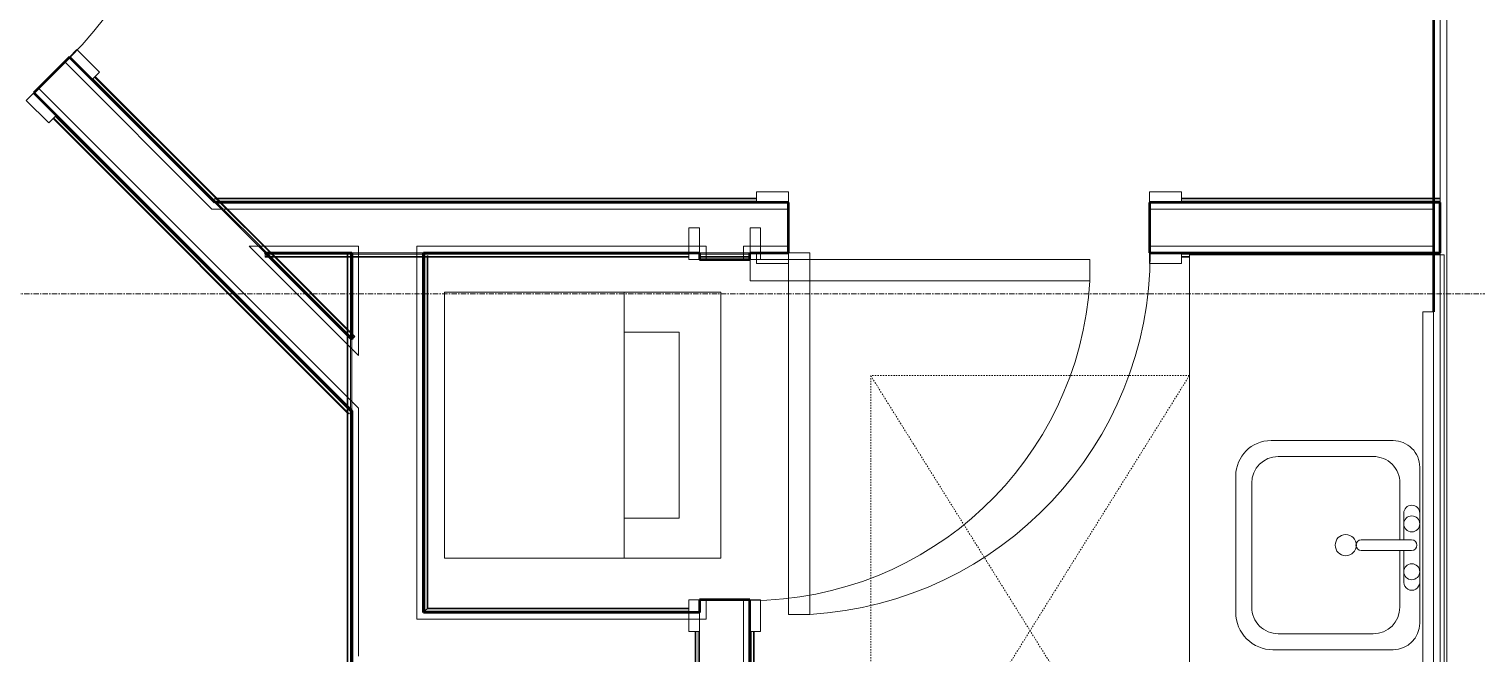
# Model space of a CAD drawing. Header units: inches. Extents: x -4218 to -1830, y 9767 to 12426.
# Drawn here: x -3475.2 to -3339, y 11813.4 to 11872.1 of the extents above; entities that cross this region are included whole.
import ezdxf

# ---------------------------------------------------------------- set-up
doc = ezdxf.new("R2010")
doc.units = ezdxf.units.IN
doc.header["$MEASUREMENT"] = 0
doc.linetypes.add('Dash', pattern=[0.25, 0.125, -0.125])
doc.linetypes.add('Grid Line 1_2_', pattern=[0.875, 0.5, -0.125, 0.125, -0.125])
for name, color, linetype, lineweight in [('0-1', 7, 'Continuous', 5), ('0-2', 253, 'Continuous', 9), ('A-DOOR-1', 7, 'Continuous', 9), ('A-DOOR-2', 50, 'Continuous', 20), ('A-DOOR-FRAM-1', 50, 'Continuous', 20), ('A-GENM-HDLN-1', 7, 'Dash', 9), ('A-WALL-1', 250, 'Continuous', 50), ('A-WALL-2', 10, 'Continuous', 13), ('A-WALL-3', 254, 'Continuous', 9), ('A-WALL-4', 253, 'Continuous', 9), ('A-WALL-5', 252, 'Continuous', 9), ('A-WALL-6', 7, 'Continuous', 9), ('I-WALL-1', 250, 'Continuous', 50), ('I-WALL-2', 254, 'Continuous', 9), ('I-WALL-3', 253, 'Continuous', 9), ('I-WALL-4', 252, 'Continuous', 9), ('P-SANR-FIXT-1', 7, 'Continuous', 9), ('Q-CASE-1', 252, 'Continuous', 9), ('Q-CASE-2', 7, 'Continuous', 9), ('Q-CASE-5', 254, 'Continuous', 9), ('S-GRID-1', 1, 'Grid Line 1_2_', 9)]:
    doc.layers.add(name, color=color, linetype=linetype, lineweight=lineweight)

# ---------------------------------------------------------------- blocks, each defined once
blk = doc.blocks.new('Basic Wall _ INT - W4BØF - _5_8 GYP - 2X4 WOOD_BATT_ - 5_8 GYP_ - ___-2689828-BACKGROUND - 3RD FLOOR')
at = {"layer": 'A-WALL-3'}
for p, q in [((-3342.35, 11856.14), (-3342.35, 11856.2)), ((-3342.35, 11856), (-3342.35, 11856.14)), ((-3342.35, 11855.93), (-3342.35, 11855.99)), ((-3342.35, 11855.79), (-3342.35, 11855.81))]:
    blk.add_line(p, q, dxfattribs=at)
at = {"layer": 'A-WALL-4'}
for p, q in [((-3457.75, 11856.2), (-3457.75, 11856.14)), ((-3457.75, 11856.14), (-3457.75, 11856.08)), ((-3457.52, 11856.14), (-3457.75, 11856.14)), ((-3457.75, 11855.81), (-3457.75, 11855.79)), ((-3406.72, 11855.79), (-3403.72, 11855.79)), ((-3369.72, 11855.79), (-3366.72, 11855.79)), ((-3342.35, 11856.14), (-3342.97, 11856.14)), ((-3342.97, 11855.79), (-3342.35, 11855.79)), ((-3342.35, 11856.2), (-3342.35, 11856.08)), ((-3342.35, 11856.08), (-3342.35, 11855.93)), ((-3342.35, 11855.93), (-3342.35, 11855.91)), ((-3342.35, 11855.91), (-3342.35, 11855.9)), ((-3342.35, 11855.9), (-3342.35, 11855.89)), ((-3342.35, 11855.89), (-3342.35, 11855.83)), ((-3342.35, 11855.83), (-3342.35, 11855.79))]:
    blk.add_line(p, q, dxfattribs=at)
at = {"layer": 'A-WALL-5'}
for p, q in [((-3457.75, 11856.08), (-3457.75, 11856.2)), ((-3457.58, 11856.2), (-3457.75, 11856.2)), ((-3457.75, 11855.91), (-3457.75, 11855.93)), ((-3457.75, 11855.89), (-3457.75, 11855.91)), ((-3457.75, 11855.85), (-3457.75, 11855.89)), ((-3457.75, 11855.79), (-3406.72, 11855.79)), ((-3406.72, 11856.14), (-3457.52, 11856.14)), ((-3342.98, 11856.14), (-3366.72, 11856.14)), ((-3366.72, 11855.79), (-3342.98, 11855.79)), ((-3342.35, 11856.2), (-3342.97, 11856.2)), ((-3342.35, 11855.91), (-3342.97, 11855.91))]:
    blk.add_line(p, q, dxfattribs=at)
at = {"layer": 'A-WALL-6'}
for p, q in [((-3406.72, 11855.91), (-3457.75, 11855.91)), ((-3457.75, 11855.83), (-3457.75, 11855.85)), ((-3457.75, 11855.79), (-3457.75, 11855.83)), ((-3406.72, 11856.2), (-3457.58, 11856.2)), ((-3342.98, 11856.2), (-3366.72, 11856.2)), ((-3342.98, 11855.91), (-3366.72, 11855.91))]:
    blk.add_line(p, q, dxfattribs=at)
blk = doc.blocks.new('Basic Wall _ INT - W4BØF - _5_8 GYP - 2X4 WOOD_BATT_ - 5_8 GYP_ - ___-2689827-BACKGROUND - 3RD FLOOR')
at = {"layer": 'A-WALL-3'}
blk.add_line((-3342.35, 11851.02), (-3342.35, 11851.04), dxfattribs=at)
at = {"layer": 'A-WALL-4'}
for p, q in [((-3453, 11851.04), (-3453, 11851.02)), ((-3453, 11850.9), (-3453, 11850.84)), ((-3453, 11850.83), (-3453, 11850.69)), ((-3453, 11850.69), (-3453, 11850.63)), ((-3452.69, 11850.69), (-3453, 11850.69)), ((-3452.59, 11850.69), (-3452.65, 11850.69)), ((-3452.37, 11850.69), (-3452.42, 11850.69)), ((-3452.07, 11850.69), (-3452.33, 11850.69)), ((-3445.14, 11850.69), (-3445.26, 11850.69)), ((-3445.05, 11850.69), (-3445.14, 11850.69)), ((-3444.99, 11850.69), (-3445.05, 11850.69)), ((-3444.85, 11851.04), (-3438.1, 11851.04)), ((-3444.25, 11850.69), (-3444.85, 11850.69)), ((-3438.72, 11850.69), (-3444.22, 11850.69)), ((-3438.1, 11850.69), (-3438.72, 11850.69)), ((-3437.9, 11850.69), (-3437.95, 11850.69)), ((-3437.8, 11850.69), (-3437.9, 11850.69)), ((-3437.69, 11850.69), (-3437.8, 11850.69)), ((-3412.1, 11851.04), (-3407.35, 11851.04)), ((-3407.35, 11850.69), (-3412.1, 11850.69)), ((-3369.72, 11851.04), (-3366.72, 11851.04)), ((-3342.97, 11851.04), (-3342.35, 11851.04)), ((-3342.35, 11851.04), (-3342.35, 11851)), ((-3342.35, 11851), (-3342.35, 11850.96)), ((-3342.35, 11850.96), (-3342.35, 11850.92)), ((-3342.35, 11850.92), (-3342.35, 11850.91)), ((-3342.35, 11850.91), (-3342.35, 11850.89))]:
    blk.add_line(p, q, dxfattribs=at)
at = {"layer": 'A-WALL-5'}
for p, q in [((-3453, 11851), (-3453, 11851.04)), ((-3453, 11851.04), (-3444.85, 11851.04)), ((-3453, 11850.96), (-3453, 11851)), ((-3453, 11850.94), (-3453, 11850.96)), ((-3453, 11850.91), (-3453, 11850.94)), ((-3453, 11850.91), (-3452.89, 11850.91)), ((-3453, 11850.75), (-3453, 11850.91)), ((-3453, 11850.63), (-3453, 11850.75)), ((-3452.63, 11850.63), (-3453, 11850.63)), ((-3452.53, 11850.63), (-3452.59, 11850.63)), ((-3452.3, 11850.63), (-3452.36, 11850.63)), ((-3452, 11850.63), (-3452.27, 11850.63)), ((-3445.26, 11850.69), (-3452.07, 11850.69)), ((-3445.14, 11850.63), (-3445.26, 11850.63)), ((-3445.05, 11850.63), (-3445.14, 11850.63)), ((-3444.99, 11850.63), (-3445.05, 11850.63)), ((-3444.85, 11850.91), (-3444.23, 11850.91)), ((-3444.26, 11850.63), (-3444.85, 11850.63)), ((-3444.22, 11850.91), (-3438.79, 11850.91)), ((-3438.72, 11850.63), (-3444.22, 11850.63)), ((-3438.77, 11850.91), (-3438.72, 11850.91)), ((-3438.72, 11850.91), (-3438.1, 11850.91)), ((-3438.1, 11850.63), (-3438.72, 11850.63)), ((-3438.1, 11851.04), (-3413.1, 11851.04)), ((-3437.9, 11850.63), (-3437.95, 11850.63)), ((-3437.8, 11850.63), (-3437.9, 11850.63)), ((-3437.69, 11850.63), (-3437.8, 11850.63)), ((-3413.1, 11850.69), (-3437.69, 11850.69)), ((-3412.1, 11850.91), (-3407.35, 11850.91)), ((-3407.35, 11850.63), (-3412.1, 11850.63)), ((-3366.72, 11851.04), (-3342.98, 11851.04)), ((-3365.97, 11850.69), (-3366.72, 11850.69)), ((-3342.97, 11850.91), (-3342.35, 11850.91))]:
    blk.add_line(p, q, dxfattribs=at)
at = {"layer": 'A-WALL-6'}
for p, q in [((-3452.88, 11850.91), (-3444.85, 11850.91)), ((-3445.26, 11850.63), (-3452, 11850.63)), ((-3438.1, 11850.91), (-3413.1, 11850.91)), ((-3413.1, 11850.63), (-3437.69, 11850.63)), ((-3366.72, 11850.91), (-3342.98, 11850.91)), ((-3365.97, 11850.63), (-3366.72, 11850.63))]:
    blk.add_line(p, q, dxfattribs=at)
blk = doc.blocks.new('Stacked Washer and Dryer - 26_x25_ - Private-1372850-BACKGROUND - 3RD FLOOR')
at = {"layer": 'P-SANR-FIXT-1'}
for p, q in [((0, 12.5), (26, 12.5)), ((0, 12.5), (0, -12.5)), ((16.90625, -12.5), (16.90625, 12.5)), ((26, 12.5), (26, -12.5)), ((22.09375, 8.75), (16.90625, 8.75)), ((22.09375, -8.75), (22.09375, 8.75)), ((16.90625, -8.75), (22.09375, -8.75)), ((26, -12.5), (0, -12.5))]:
    blk.add_line(p, q, dxfattribs=at)
blk = doc.blocks.new('Basic Wall _ INT - W4BØF - _5_8 GYP - 2X4 WOOD_BATT_ - 5_8 GYP_ - ___-2689849-BACKGROUND - 3RD FLOOR')
at = {"layer": 'A-WALL-4'}
for p, q in [((-3438.07, 11817.23), (-3438.1, 11817.2)), ((-3437.9, 11817.41), (-3437.96, 11817.34)), ((-3437.75, 11817.56), (-3437.89, 11817.41)), ((-3437.69, 11817.62), (-3437.75, 11817.56))]:
    blk.add_line(p, q, dxfattribs=at)
at = {"layer": 'A-WALL-5'}
for p, q in [((-3438.1, 11817.2), (-3413.1, 11817.2)), ((-3413.1, 11817.56), (-3437.75, 11817.56))]:
    blk.add_line(p, q, dxfattribs=at)
at = {"layer": 'A-WALL-6'}
for p, q in [((-3438.1, 11817.2), (-3438.06, 11817.25)), ((-3413.1, 11817.33), (-3437.97, 11817.33)), ((-3413.1, 11817.62), (-3437.69, 11817.62))]:
    blk.add_line(p, q, dxfattribs=at)
at = {"layer": 'A-WALL-6', "flags": 128}
for points in [[(-3438.06, 11817.25), (-3438.03, 11817.27), (-3438.01, 11817.29), (-3438, 11817.31), (-3437.98, 11817.32), (-3437.98, 11817.33), (-3437.97, 11817.33)], [(-3437.97, 11817.33), (-3437.95, 11817.35), (-3437.9, 11817.41), (-3437.8, 11817.5), (-3437.69, 11817.62)]]:
    blk.add_lwpolyline(points, dxfattribs=at)
blk = doc.blocks.new('Basic Wall _ INT - W6BØF - _5_8 GYP - 2X6 WOOD_BATT_ - 5_8 GYP_ - ___-2696426-BACKGROUND - 3RD FLOOR')
at = {"layer": 'A-WALL-3'}
for p, q in [((-3445.2, 11851.04), (-3445.26, 11851.04)), ((-3445.05, 11851.04), (-3445.2, 11851.04)), ((-3444.99, 11851.04), (-3445.05, 11851.04)), ((-3444.85, 11851.04), (-3444.87, 11851.04)), ((-3445.26, 11812.04), (-3445.2, 11812.1)), ((-3445.2, 11812.1), (-3445.15, 11812.15)), ((-3445.14, 11812.16), (-3445.06, 11812.25)), ((-3445.05, 11812.25), (-3444.99, 11812.31)), ((-3444.87, 11812.43), (-3444.85, 11812.45))]:
    blk.add_line(p, q, dxfattribs=at)
at = {"layer": 'A-WALL-4'}
for p, q in [((-3445.26, 11851.04), (-3444.97, 11851.04)), ((-3445.2, 11850.84), (-3445.2, 11850.89)), ((-3445.2, 11850.75), (-3445.2, 11850.82)), ((-3445.2, 11850.63), (-3445.2, 11850.73)), ((-3444.97, 11851.04), (-3444.91, 11851.04)), ((-3445.2, 11843.66), (-3445.2, 11843.82)), ((-3445.2, 11843.52), (-3445.2, 11843.65)), ((-3445.2, 11843.44), (-3445.2, 11843.52)), ((-3445.2, 11842.39), (-3445.2, 11843.3)), ((-3445.2, 11837.4), (-3445.2, 11842.35)), ((-3444.85, 11842.88), (-3444.85, 11836.17)), ((-3445.2, 11836.52), (-3445.2, 11837.39)), ((-3445.2, 11836.23), (-3445.2, 11836.31)), ((-3445.2, 11836.1), (-3445.2, 11836.23)), ((-3445.2, 11835.93), (-3445.2, 11836.1)), ((-3445.2, 11812.1), (-3445.2, 11812.45))]:
    blk.add_line(p, q, dxfattribs=at)
at = {"layer": 'A-WALL-5'}
for p, q in [((-3445.26, 11850.84), (-3445.26, 11850.89)), ((-3445.26, 11850.75), (-3445.26, 11850.82)), ((-3445.26, 11850.63), (-3445.26, 11850.73)), ((-3445.2, 11843.82), (-3445.2, 11850.63)), ((-3444.91, 11851.04), (-3444.89, 11851.04)), ((-3444.89, 11851.04), (-3444.85, 11851.04)), ((-3444.85, 11851.04), (-3444.85, 11842.88)), ((-3445.26, 11843.72), (-3445.26, 11843.88)), ((-3445.26, 11843.59), (-3445.26, 11843.71)), ((-3445.26, 11843.5), (-3445.26, 11843.58)), ((-3445.26, 11837.46), (-3445.26, 11843.36)), ((-3444.97, 11843.01), (-3444.97, 11842.14)), ((-3444.97, 11842.13), (-3444.97, 11837.24)), ((-3445.26, 11836.52), (-3445.26, 11837.45)), ((-3445.26, 11836.3), (-3445.26, 11836.38)), ((-3445.26, 11836.17), (-3445.26, 11836.29)), ((-3444.97, 11837.22), (-3444.97, 11837.18)), ((-3444.97, 11837.17), (-3444.97, 11836.29)), ((-3445.26, 11836), (-3445.26, 11836.16)), ((-3445.2, 11812.45), (-3445.2, 11835.93)), ((-3444.85, 11836.17), (-3444.85, 11812.45))]:
    blk.add_line(p, q, dxfattribs=at)
at = {"layer": 'A-WALL-6'}
for p, q in [((-3445.26, 11843.88), (-3445.26, 11850.63)), ((-3444.97, 11851.04), (-3444.97, 11843.01)), ((-3444.97, 11836.29), (-3444.97, 11812.33)), ((-3445.26, 11812.04), (-3445.26, 11836))]:
    blk.add_line(p, q, dxfattribs=at)
at = {"layer": 'A-WALL-6', "flags": 128}
for points in [[(-3444.97, 11812.33), (-3444.99, 11812.31), (-3445.05, 11812.25), (-3445.14, 11812.16), (-3445.26, 11812.04)], [(-3444.89, 11812.41), (-3444.91, 11812.39), (-3444.93, 11812.37), (-3444.95, 11812.35), (-3444.96, 11812.34), (-3444.97, 11812.33), (-3444.97, 11812.33)]]:
    blk.add_lwpolyline(points, dxfattribs=at)
blk = doc.blocks.new('Basic Wall _ INT - W6BØF - _5_8 GYP - 2X6 WOOD_BATT_ - 5_8 GYP_ - ___-2696425-BACKGROUND - 3RD FLOOR')
at = {"layer": 'A-WALL-3'}
for p, q in [((-3438.07, 11851.04), (-3438.1, 11851.04)), ((-3437.9, 11851.04), (-3437.96, 11851.04)), ((-3437.75, 11851.04), (-3437.89, 11851.04)), ((-3437.69, 11851.04), (-3437.75, 11851.04))]:
    blk.add_line(p, q, dxfattribs=at)
at = {"layer": 'A-WALL-4'}
for p, q in [((-3438.03, 11851.04), (-3437.97, 11851.04)), ((-3437.97, 11851.04), (-3437.69, 11851.04)), ((-3437.75, 11850.75), (-3437.75, 11850.81)), ((-3437.75, 11850.63), (-3437.75, 11850.71)), ((-3438.1, 11817.2), (-3438.07, 11817.23)), ((-3437.96, 11817.34), (-3437.9, 11817.41)), ((-3437.89, 11817.41), (-3437.75, 11817.56)), ((-3437.75, 11817.56), (-3437.69, 11817.62))]:
    blk.add_line(p, q, dxfattribs=at)
at = {"layer": 'A-WALL-5'}
for p, q in [((-3438.1, 11851.04), (-3438.06, 11851.04)), ((-3438.1, 11851.04), (-3438.1, 11817.2)), ((-3438.06, 11851.04), (-3438.03, 11851.04)), ((-3437.75, 11817.56), (-3437.75, 11850.63)), ((-3437.69, 11850.75), (-3437.69, 11850.81)), ((-3437.69, 11850.63), (-3437.69, 11850.71))]:
    blk.add_line(p, q, dxfattribs=at)
at = {"layer": 'A-WALL-6'}
for p, q in [((-3437.97, 11817.33), (-3437.97, 11851.04)), ((-3437.69, 11817.62), (-3437.69, 11850.63)), ((-3438.06, 11817.25), (-3438.1, 11817.2))]:
    blk.add_line(p, q, dxfattribs=at)
at = {"layer": 'A-WALL-6', "flags": 128}
for points in [[(-3437.97, 11817.33), (-3437.98, 11817.33), (-3437.98, 11817.32), (-3438, 11817.31), (-3438.01, 11817.29), (-3438.03, 11817.27), (-3438.06, 11817.25)], [(-3437.69, 11817.62), (-3437.8, 11817.5), (-3437.9, 11817.41), (-3437.95, 11817.35), (-3437.97, 11817.33)]]:
    blk.add_lwpolyline(points, dxfattribs=at)
blk = doc.blocks.new('SWING - SINGLE - FLUSH - 2-10 x 6-8 - PRIVACY-3199405-BACKGROUND - 3RD FLOOR')
at = {"layer": 'A-DOOR-1'}
blk.add_arc((17, -2.38), 34.07, 180, 266.6343, dxfattribs=at)
at = {"layer": 'A-DOOR-2'}
for p, q in [((15, -2.38), (15, -36.38)), ((17, -2.38), (15, -2.38)), ((17, -2.38), (17, -36.38)), ((17, -36.38), (15, -36.38))]:
    blk.add_line(p, q, dxfattribs=at)
at = {"layer": 'A-DOOR-FRAM-1'}
for p, q in [((-20, 2.37), (-20, 3.37)), ((-20, 3.37), (-17, 3.37)), ((-17, 3.37), (-17, 2.37)), ((17, 2.37), (17, 3.37)), ((17, 3.37), (20, 3.37)), ((20, 3.37), (20, 2.37)), ((-17, 2.37), (-20, 2.37)), ((20, 2.37), (17, 2.37)), ((-20, -2.38), (-17, -2.38)), ((-20, -3.38), (-20, -2.38)), ((-17, -2.38), (-17, -3.38)), ((17, -2.38), (20, -2.38)), ((17, -3.38), (17, -2.38)), ((20, -2.38), (20, -3.38)), ((-17, -3.38), (-20, -3.38)), ((20, -3.38), (17, -3.38))]:
    blk.add_line(p, q, dxfattribs=at)
blk = doc.blocks.new('Basic Wall _ INT - W4BØF - _5_8 GYP - 2X4 WOOD_BATT_ - 5_8 GYP_ - ___-2689855-BACKGROUND - 3RD FLOOR')
at = {"layer": 'A-WALL-4'}
for p, q in [((-3518.72, 11916.79), (-3518.75, 11916.78)), ((-3518.55, 11916.87), (-3518.61, 11916.84)), ((-3518.4, 11916.93), (-3518.54, 11916.87)), ((-3518.34, 11916.96), (-3518.4, 11916.93)), ((-3502.85, 11901.38), (-3502.77, 11901.3)), ((-3499.45, 11897.48), (-3502.8, 11900.84)), ((-3502.76, 11901.3), (-3502.7, 11901.23)), ((-3502.56, 11901.09), (-3502.11, 11900.65)), ((-3502.07, 11900.6), (-3499.64, 11898.17)), ((-3499.63, 11898.16), (-3499.2, 11897.73)), ((-3499.05, 11897.59), (-3498.99, 11897.52)), ((-3498.99, 11897.52), (-3498.91, 11897.44)), ((-3495.47, 11893.5), (-3497.59, 11895.63)), ((-3469.31, 11867.34), (-3471.43, 11869.46)), ((-3453, 11851.04), (-3457.75, 11855.79)), ((-3457.67, 11856.2), (-3457.55, 11856.08)), ((-3457.55, 11856.08), (-3457.46, 11855.99)), ((-3457.46, 11855.99), (-3457.4, 11855.93)), ((-3457.26, 11855.79), (-3456.64, 11855.17)), ((-3456.63, 11855.16), (-3453.13, 11851.66)), ((-3453.09, 11851.63), (-3452.51, 11851.04)), ((-3452.36, 11850.89), (-3452.3, 11850.84)), ((-3452.3, 11850.84), (-3452.21, 11850.75)), ((-3452.21, 11850.74), (-3452.09, 11850.63)), ((-3445.24, 11843.77), (-3445.14, 11843.68)), ((-3445.13, 11843.66), (-3445.05, 11843.58)), ((-3445.04, 11843.57), (-3444.99, 11843.53)), ((-3444.81, 11843.35), (-3444.6, 11843.13)), ((-3444.7, 11843.03), (-3444.64, 11843.09)), ((-3444.6, 11843.13), (-3444.56, 11843.18)), ((-3444.85, 11842.88), (-3444.83, 11842.9))]:
    blk.add_line(p, q, dxfattribs=at)
at = {"layer": 'A-WALL-5'}
for p, q in [((-3502.8, 11900.84), (-3518.75, 11916.78)), ((-3518.4, 11916.93), (-3502.85, 11901.38)), ((-3502.8, 11901.43), (-3502.72, 11901.34)), ((-3502.72, 11901.34), (-3502.66, 11901.28)), ((-3502.27, 11900.49), (-3502.72, 11900.93)), ((-3502.51, 11901.13), (-3499.6, 11898.22)), ((-3499.8, 11898.01), (-3502.26, 11900.47)), ((-3499.36, 11897.57), (-3499.8, 11898.01)), ((-3499.59, 11898.21), (-3499.15, 11897.77)), ((-3499.01, 11897.63), (-3498.95, 11897.57)), ((-3498.95, 11897.57), (-3498.86, 11897.48)), ((-3497.61, 11895.64), (-3499.42, 11897.45)), ((-3498.91, 11897.44), (-3497.34, 11895.87)), ((-3469.06, 11867.59), (-3457.68, 11856.21)), ((-3457.75, 11855.79), (-3469.31, 11867.34)), ((-3457.58, 11856.2), (-3457.46, 11856.08)), ((-3456.95, 11855.17), (-3457.58, 11855.79)), ((-3457.46, 11856.08), (-3457.37, 11855.99)), ((-3457.37, 11855.99), (-3457.31, 11855.93)), ((-3457.17, 11855.79), (-3456.55, 11855.17)), ((-3453.45, 11851.66), (-3456.89, 11855.1)), ((-3456.54, 11855.16), (-3452.42, 11851.04)), ((-3452.83, 11851.04), (-3453.44, 11851.65)), ((-3444.85, 11842.88), (-3453, 11851.04)), ((-3452.27, 11850.89), (-3452.22, 11850.84)), ((-3452.21, 11850.84), (-3452.12, 11850.75)), ((-3452.12, 11850.74), (-3452, 11850.63)), ((-3452.09, 11850.63), (-3445.26, 11843.79)), ((-3445.24, 11843.86), (-3445.14, 11843.76)), ((-3445.13, 11843.75), (-3445.05, 11843.67)), ((-3445.04, 11843.66), (-3444.99, 11843.61)), ((-3444.76, 11842.97), (-3444.84, 11843.05)), ((-3444.81, 11843.43), (-3444.56, 11843.18)), ((-3444.56, 11843.18), (-3444.76, 11842.97)), ((-3444.82, 11842.91), (-3444.85, 11842.88)), ((-3444.78, 11842.96), (-3444.82, 11842.91)), ((-3444.76, 11842.97), (-3444.78, 11842.96)), ((-3444.76, 11842.97), (-3444.76, 11842.97))]:
    blk.add_line(p, q, dxfattribs=at)
at = {"layer": 'A-WALL-6'}
for p, q in [((-3502.72, 11900.93), (-3518.62, 11916.84)), ((-3518.34, 11916.96), (-3502.8, 11901.43)), ((-3497.5, 11895.71), (-3499.36, 11897.57)), ((-3498.86, 11897.48), (-3497.3, 11895.92)), ((-3469.01, 11867.63), (-3457.59, 11856.21)), ((-3457.58, 11855.79), (-3469.22, 11867.43)), ((-3444.85, 11843.06), (-3452.83, 11851.04)), ((-3452, 11850.63), (-3445.26, 11843.88))]:
    blk.add_line(p, q, dxfattribs=at)
at = {"layer": 'A-WALL-6', "flags": 128}
for points in [[(-3518.71, 11916.8), (-3518.68, 11916.81), (-3518.66, 11916.82), (-3518.65, 11916.83), (-3518.63, 11916.83), (-3518.63, 11916.84), (-3518.62, 11916.84)], [(-3518.62, 11916.84), (-3518.6, 11916.84), (-3518.55, 11916.87), (-3518.45, 11916.91), (-3518.34, 11916.96)]]:
    blk.add_lwpolyline(points, dxfattribs=at)
blk = doc.blocks.new('Basic Wall _ INT - W4BØF - _5_8 GYP - 2X4 WOOD_BATT_ - 5_8 GYP_ - ___-2689856-BACKGROUND - 3RD FLOOR')
at = {"layer": 'A-WALL-4'}
for p, q in [((-3523.85, 11914.67), (-3523.91, 11914.65)), ((-3523.7, 11914.73), (-3523.85, 11914.67)), ((-3523.64, 11914.76), (-3523.7, 11914.73)), ((-3523.5, 11914.82), (-3523.52, 11914.81)), ((-3498.83, 11890.15), (-3500.95, 11892.27)), ((-3472.66, 11863.98), (-3474.75, 11866.07)), ((-3445.26, 11836.08), (-3445.14, 11835.96)), ((-3444.87, 11836.15), (-3444.85, 11836.17))]:
    blk.add_line(p, q, dxfattribs=at)
at = {"layer": 'A-WALL-5'}
for p, q in [((-3523.85, 11914.67), (-3501.2, 11892.02)), ((-3500.95, 11892.27), (-3523.5, 11914.82)), ((-3472.91, 11863.73), (-3445.26, 11836.08)), ((-3444.85, 11836.17), (-3472.66, 11863.98)), ((-3445.26, 11836), (-3445.14, 11835.88)), ((-3445.06, 11835.96), (-3445.11, 11835.91)), ((-3444.94, 11836.08), (-3444.99, 11836.02)), ((-3444.92, 11836.1), (-3444.94, 11836.08)), ((-3444.91, 11836.11), (-3444.92, 11836.1)), ((-3444.89, 11836.12), (-3444.91, 11836.11))]:
    blk.add_line(p, q, dxfattribs=at)
at = {"layer": 'A-WALL-6'}
for p, q in [((-3523.91, 11914.65), (-3501.24, 11891.97)), ((-3523.62, 11914.77), (-3501.04, 11892.18)), ((-3472.96, 11863.69), (-3445.26, 11836)), ((-3472.75, 11863.89), (-3444.94, 11836.08)), ((-3444.88, 11836.14), (-3444.89, 11836.12)), ((-3444.85, 11836.17), (-3444.88, 11836.14))]:
    blk.add_line(p, q, dxfattribs=at)
at = {"layer": 'A-WALL-6', "flags": 128}
for points in [[(-3523.91, 11914.65), (-3523.79, 11914.7), (-3523.7, 11914.73), (-3523.64, 11914.76), (-3523.62, 11914.77)], [(-3523.62, 11914.77), (-3523.62, 11914.77), (-3523.61, 11914.77), (-3523.6, 11914.78), (-3523.58, 11914.78), (-3523.56, 11914.79), (-3523.54, 11914.8)]]:
    blk.add_lwpolyline(points, dxfattribs=at)
blk = doc.blocks.new('Basic Wall _ INT - W4BØF - _5_8 GYP - 2X4 WOOD_BATT_ - 5_8 GYP_ - ___-3100038-BACKGROUND - 3RD FLOOR')
at = {"layer": 'A-WALL-4'}
for p, q in [((-3412.45, 11815.41), (-3412.45, 11812.46)), ((-3412.1, 11812.45), (-3412.1, 11815.41)), ((-3412.45, 11812.31), (-3412.45, 11812.25)), ((-3412.45, 11812.25), (-3412.45, 11812.16)), ((-3412.45, 11812.16), (-3412.45, 11812.04)), ((-3412.51, 11753.56), (-3412.45, 11753.56)), ((-3412.45, 11753.56), (-3412.3, 11753.56)), ((-3412.3, 11753.56), (-3412.24, 11753.56)), ((-3412.12, 11753.56), (-3412.1, 11753.56))]:
    blk.add_line(p, q, dxfattribs=at)
at = {"layer": 'A-WALL-5'}
for p, q in [((-3412.51, 11815.41), (-3412.51, 11812.46)), ((-3412.22, 11815.41), (-3412.22, 11812.46)), ((-3412.51, 11812.31), (-3412.51, 11812.25)), ((-3412.51, 11812.25), (-3412.51, 11812.16)), ((-3412.51, 11812.16), (-3412.51, 11812.04)), ((-3412.45, 11812.04), (-3412.45, 11753.56)), ((-3412.1, 11753.56), (-3412.1, 11812.45)), ((-3412.22, 11753.56), (-3412.51, 11753.56)), ((-3412.14, 11753.56), (-3412.22, 11753.56)), ((-3412.1, 11753.56), (-3412.14, 11753.56))]:
    blk.add_line(p, q, dxfattribs=at)
at = {"layer": 'A-WALL-6'}
for p, q in [((-3412.51, 11812.04), (-3412.51, 11753.56)), ((-3412.22, 11812.46), (-3412.22, 11753.56))]:
    blk.add_line(p, q, dxfattribs=at)
blk = doc.blocks.new('Basic Wall _ INT - W4BØF - _5_8 GYP - 2X4 WOOD_BATT_ - 5_8 GYP_ - ___-3100039-BACKGROUND - 3RD FLOOR')
at = {"layer": 'A-WALL-4'}
blk.add_line((-3407.35, 11815.41), (-3407.35, 11818.41), dxfattribs=at)
at = {"layer": 'A-WALL-5'}
for p, q in [((-3407.35, 11755.33), (-3407.35, 11815.41)), ((-3407, 11815.41), (-3407, 11755.33))]:
    blk.add_line(p, q, dxfattribs=at)
at = {"layer": 'A-WALL-6'}
for p, q in [((-3407.22, 11755.33), (-3407.22, 11815.41)), ((-3406.94, 11815.41), (-3406.94, 11755.33))]:
    blk.add_line(p, q, dxfattribs=at)
blk = doc.blocks.new('SWING - SINGLE - FLUSH - 2-10 x 6-8 - PRIVACY-3199407-BACKGROUND - 3RD FLOOR')
at = {"layer": 'A-DOOR-1'}
blk.add_arc((17, 2.37), 34.07, 93.3657, 180, dxfattribs=at)
at = {"layer": 'A-DOOR-2'}
for p, q in [((15, 2.37), (15, 36.38)), ((17, 36.38), (15, 36.38)), ((17, 2.37), (17, 36.38)), ((17, 2.37), (15, 2.37))]:
    blk.add_line(p, q, dxfattribs=at)
at = {"layer": 'A-DOOR-FRAM-1'}
for p, q in [((-17, 3.37), (-20, 3.37)), ((-20, 3.37), (-20, 2.37)), ((-17, 2.37), (-17, 3.37)), ((20, 3.37), (17, 3.37)), ((17, 3.37), (17, 2.37)), ((20, 2.37), (20, 3.37)), ((-20, 2.37), (-17, 2.37)), ((17, 2.37), (20, 2.37)), ((-17, -2.38), (-20, -2.38)), ((-20, -2.38), (-20, -3.38)), ((-17, -3.38), (-17, -2.38)), ((20, -2.38), (17, -2.38)), ((17, -2.38), (17, -3.38)), ((20, -3.38), (20, -2.38)), ((-20, -3.38), (-17, -3.38)), ((17, -3.38), (20, -3.38))]:
    blk.add_line(p, q, dxfattribs=at)
blk = doc.blocks.new('SWING - SINGLE - FLUSH - 2-8 x 6-8 - PASSAGE-3199418-BACKGROUND - 3RD FLOOR')
at = {"layer": 'A-DOOR-1'}
blk.add_arc((16, -2.38), 32.07, 180, 266.4241, dxfattribs=at)
at = {"layer": 'A-DOOR-2'}
for p, q in [((14, -2.38), (14, -34.38)), ((16, -2.38), (14, -2.38)), ((16, -2.38), (16, -34.38)), ((16, -34.38), (14, -34.38))]:
    blk.add_line(p, q, dxfattribs=at)
at = {"layer": 'A-DOOR-FRAM-1'}
for p, q in [((-19, 2.37), (-19, 3.37)), ((-19, 3.37), (-16, 3.37)), ((-16, 3.37), (-16, 2.37)), ((16, 2.37), (16, 3.37)), ((16, 3.37), (19, 3.37)), ((19, 3.37), (19, 2.37)), ((-16, 2.37), (-19, 2.37)), ((19, 2.37), (16, 2.37)), ((-19, -2.38), (-16, -2.38)), ((-19, -3.38), (-19, -2.38)), ((-16, -2.38), (-16, -3.38)), ((16, -2.38), (19, -2.38)), ((16, -3.38), (16, -2.38)), ((19, -2.38), (19, -3.38)), ((-16, -3.38), (-19, -3.38)), ((19, -3.38), (16, -3.38))]:
    blk.add_line(p, q, dxfattribs=at)
blk = doc.blocks.new('M_Sink Vanity-Square - 500 x 440mm-V26-BACKGROUND - 3RD FLOOR')
at = {"layer": 'P-SANR-FIXT-1'}
for p, q in [((-5.72, 10.23), (7.14, 10.23)), ((-5.22, 8.73), (6.46, 8.73)), ((10.46, 6.91), (10.46, -4.59)), ((-9.22, -4.59), (-9.22, 6.73)), ((-7.72, -2.72), (-7.72, 6.23)), ((8.96, 6.23), (8.96, -2.72)), ((0.12, -6.33), (0.12, -1.59)), ((1.12, -6.33), (1.12, -1.59)), ((0.12, -5.22), (-5.22, -5.22)), ((6.46, -5.22), (1.12, -5.22)), ((-2.88, -5.59), (0.12, -5.59)), ((1.12, -5.59), (3.62, -5.59)), ((7.96, -7.09), (-6.72, -7.09)), ((3.62, -7.09), (-2.88, -7.09))]:
    blk.add_line(p, q, dxfattribs=at)
for centre, radius, start, end in [((-5.72, 6.73), 3.5, 90, 180), ((7.14, 6.91), 3.32, 360, 90), ((-5.22, 6.23), 2.5, 90, 180), ((6.46, 6.23), 2.5, 360, 90), ((0.62, -0.13), 1, 360, 180), ((0.62, -0.13), 1, 180, 0), ((0.62, -1.59), 0.5, 360, 180), ((-5.22, -2.72), 2.5, 180, 270), ((6.46, -2.72), 2.5, 270, 360), ((-6.72, -4.59), 2.5, 180, 270), ((7.96, -4.59), 2.5, 270, 0), ((-2.88, -6.34), 0.75, 90, 270), ((-1.88, -6.34), 0.75, 360, 180), ((-1.88, -6.34), 0.75, 180, 0), ((0.62, -6.33), 0.5, 180, 0), ((2.62, -6.34), 0.75, 0, 180), ((2.62, -6.34), 0.75, 180, 0), ((3.62, -6.34), 0.75, 270, 90)]:
    blk.add_arc(centre, radius, start, end, dxfattribs=at)
blk = doc.blocks.new('Bath Vanity - Bath Vanity 60_-V109-BACKGROUND - 3RD FLOOR')
at = {"layer": 'Q-CASE-1'}
for p, q in [((-29.26, 1), (-29.26, 0)), ((30.74, 0), (30.74, 1)), ((-29.26, 0), (30.74, 0))]:
    blk.add_line(p, q, dxfattribs=at)
at = {"layer": 'Q-CASE-2'}
for p, q in [((30.74, 24), (-29.26, 24)), ((-29.26, 24), (-29.26, 1)), ((30.74, 1.01), (30.74, 24))]:
    blk.add_line(p, q, dxfattribs=at)
blk = doc.blocks.new('ADA Clearances - 30_x48_-V86-BACKGROUND - 3RD FLOOR')
at = {"layer": 'A-GENM-HDLN-1'}
for p, q in [((15, -24), (-15, 24)), ((-15, -24), (15, 24)), ((15, 24), (-15, 24)), ((15, -24), (15, 24)), ((-15, -24), (15, -24))]:
    blk.add_line(p, q, dxfattribs=at)
blk = doc.blocks.new('BATHROOM MIRROR - BATHROOM MIRROR 48_-3123886-BACKGROUND - 3RD FLOOR')
at = {"layer": 'Q-CASE-2'}
for p, q in [((-23.26, -23), (24.74, -23)), ((-23.26, -23), (-23.26, -24)), ((24.74, -24), (24.74, -23)), ((24.74, -24), (-23.26, -24))]:
    blk.add_line(p, q, dxfattribs=at)
at = {"layer": 'Q-CASE-5'}
blk.add_line((21.74, -24), (-20.26, -24), dxfattribs=at)
blk = doc.blocks.new('CTR - 1st Phase - Unit Layouts_rvt-1-BACKGROUND - 3RD FLOOR')
at = {"layer": 'A-WALL-1'}
for p, q in [((-3471.43, 11869.46), (-3474.79, 11866.1)), ((-3457.75, 11855.79), (-3471.43, 11869.46)), ((-3474.79, 11866.1), (-3444.85, 11836.17)), ((-3403.72, 11855.79), (-3457.75, 11855.79)), ((-3403.72, 11851.04), (-3403.72, 11855.79)), ((-3342.35, 11855.79), (-3369.72, 11855.79)), ((-3369.72, 11855.79), (-3369.72, 11851.04)), ((-3342.35, 11855.16), (-3342.35, 11855.79)), ((-3342.35, 11851.66), (-3342.35, 11855.16)), ((-3342.35, 11851.04), (-3342.35, 11851.66)), ((-3453, 11851.04), (-3444.85, 11851.04)), ((-3444.85, 11842.88), (-3453, 11851.04)), ((-3444.85, 11851.04), (-3444.85, 11842.88)), ((-3438.1, 11851.04), (-3412.1, 11851.04)), ((-3438.1, 11817.2), (-3438.1, 11851.04)), ((-3412.1, 11851.04), (-3412.1, 11850.41)), ((-3412.1, 11850.41), (-3407.35, 11850.41)), ((-3407.35, 11851.04), (-3403.72, 11851.04)), ((-3407.35, 11850.41), (-3407.35, 11851.04)), ((-3369.72, 11851.04), (-3342.35, 11851.04)), ((-3444.85, 11836.17), (-3444.85, 11812.45)), ((-3412.1, 11817.2), (-3438.1, 11817.2)), ((-3412.1, 11818.41), (-3412.1, 11817.2)), ((-3407.35, 11818.41), (-3412.1, 11818.41)), ((-3407.35, 11753.56), (-3407.35, 11818.41))]:
    blk.add_line(p, q, dxfattribs=at)
at = {"layer": 'A-WALL-2'}
for p, q in [((-3458.01, 11855.16), (-3471.87, 11869.02)), ((-3444.85, 11837.05), (-3474.34, 11866.55)), ((-3457.13, 11855.16), (-3458.01, 11855.16)), ((-3457.13, 11855.16), (-3403.72, 11855.16)), ((-3369.72, 11855.16), (-3342.97, 11855.16)), ((-3342.97, 11851.66), (-3342.97, 11855.16)), ((-3453.63, 11851.66), (-3454.51, 11851.66)), ((-3444.85, 11842), (-3454.51, 11851.66)), ((-3453.63, 11851.66), (-3444.22, 11851.66)), ((-3444.22, 11851.04), (-3444.22, 11851.66)), ((-3438.72, 11851.66), (-3411.47, 11851.66)), ((-3438.72, 11851.04), (-3438.72, 11851.66)), ((-3411.47, 11851.04), (-3411.47, 11851.66)), ((-3407.97, 11851.66), (-3403.72, 11851.66)), ((-3407.97, 11851.04), (-3407.97, 11851.66)), ((-3369.72, 11851.66), (-3342.97, 11851.66)), ((-3444.22, 11851.04), (-3444.22, 11841.38)), ((-3438.72, 11851.04), (-3438.72, 11816.58)), ((-3411.47, 11850.41), (-3411.47, 11851.04)), ((-3407.97, 11850.41), (-3407.97, 11851.04)), ((-3444.85, 11842), (-3444.22, 11841.38)), ((-3444.85, 11837.05), (-3444.22, 11836.43)), ((-3444.22, 11836.43), (-3444.22, 11813.08)), ((-3411.47, 11816.58), (-3411.47, 11818.41)), ((-3407.97, 11754.19), (-3407.97, 11818.41)), ((-3438.1, 11816.58), (-3438.72, 11816.58)), ((-3438.1, 11816.58), (-3412.1, 11816.58)), ((-3411.47, 11816.58), (-3412.1, 11816.58))]:
    blk.add_line(p, q, dxfattribs=at)
at = {"layer": 'A-WALL-3'}
for p, q in [((-3469.31, 11867.34), (-3471.43, 11869.46)), ((-3474.75, 11866.07), (-3472.66, 11863.98)), ((-3457.69, 11855.79), (-3457.75, 11855.79)), ((-3457.17, 11855.79), (-3457.47, 11855.79)), ((-3403.72, 11855.79), (-3406.72, 11855.79)), ((-3366.72, 11855.79), (-3369.72, 11855.79)), ((-3342.35, 11855.79), (-3342.97, 11855.79)), ((-3342.35, 11855.79), (-3342.35, 11851.04)), ((-3453, 11851.04), (-3452.94, 11851.04)), ((-3452.8, 11850.84), (-3452.86, 11850.89)), ((-3452.71, 11850.75), (-3452.8, 11850.84)), ((-3452.77, 11851.04), (-3452.72, 11851.04)), ((-3452.59, 11850.63), (-3452.71, 11850.74)), ((-3452.68, 11851.04), (-3452.42, 11851.04)), ((-3445.26, 11851.04), (-3444.99, 11851.04)), ((-3444.85, 11850.89), (-3444.85, 11850.84)), ((-3444.85, 11850.82), (-3444.85, 11850.75)), ((-3444.85, 11850.73), (-3444.85, 11850.63)), ((-3438.1, 11850.75), (-3438.1, 11850.81)), ((-3438.1, 11850.63), (-3438.1, 11850.71)), ((-3437.95, 11851.04), (-3437.69, 11851.04)), ((-3369.72, 11851.04), (-3366.72, 11851.04)), ((-3342.97, 11851.04), (-3342.35, 11851.04)), ((-3445.14, 11843.18), (-3445.24, 11843.27)), ((-3445.05, 11843.09), (-3445.12, 11843.16)), ((-3444.99, 11843.03), (-3445.04, 11843.08)), ((-3444.85, 11843.47), (-3444.85, 11843.3)), ((-3444.85, 11843.3), (-3444.85, 11843.17)), ((-3444.85, 11843.17), (-3444.85, 11843.09)), ((-3444.85, 11842.95), (-3444.85, 11842.88)), ((-3445.26, 11836.58), (-3445.22, 11836.54)), ((-3445.11, 11836.43), (-3445.05, 11836.37)), ((-3407.35, 11815.41), (-3407.35, 11818.41))]:
    blk.add_line(p, q, dxfattribs=at)
at = {"layer": 'A-WALL-4'}
for p, q in [((-3457.75, 11855.79), (-3469.31, 11867.34)), ((-3472.66, 11863.98), (-3445.26, 11836.58)), ((-3406.72, 11855.79), (-3457.17, 11855.79)), ((-3342.98, 11855.79), (-3366.72, 11855.79)), ((-3445.26, 11843.3), (-3452.59, 11850.63)), ((-3452.42, 11851.04), (-3445.26, 11851.04)), ((-3444.85, 11850.63), (-3444.85, 11843.47)), ((-3438.1, 11817.2), (-3438.1, 11850.63)), ((-3437.69, 11851.04), (-3413.1, 11851.04)), ((-3366.72, 11851.04), (-3342.98, 11851.04)), ((-3444.85, 11836.17), (-3444.85, 11812.45)), ((-3413.1, 11817.2), (-3438.1, 11817.2)), ((-3407.35, 11755.33), (-3407.35, 11815.41))]:
    blk.add_line(p, q, dxfattribs=at)
at = {"layer": 'A-WALL-5'}
for p, q in [((-3474.79, 11866.1), (-3471.43, 11869.46)), ((-3403.72, 11855.79), (-3403.72, 11851.04)), ((-3369.72, 11851.04), (-3369.72, 11855.79)), ((-3407.35, 11850.41), (-3412.1, 11850.41)), ((-3412.1, 11818.41), (-3407.35, 11818.41))]:
    blk.add_line(p, q, dxfattribs=at)
at = {"layer": '0-2'}
for name, p, rotation in [('SWING - SINGLE - FLUSH - 2-10 x 6-8 - PRIVACY-3199405-BACKGROUND - 3RD FLOOR', (-3485.13, 11879.8), 134.9999999999904), ('SWING - SINGLE - FLUSH - 2-10 x 6-8 - PRIVACY-3199407-BACKGROUND - 3RD FLOOR', (-3386.72, 11853.41), 180), ('SWING - SINGLE - FLUSH - 2-8 x 6-8 - PASSAGE-3199418-BACKGROUND - 3RD FLOOR', (-3409.72, 11834.41), 89.99999999999615), ('Bath Vanity - Bath Vanity 60_-V109-BACKGROUND - 3RD FLOOR', (-3341.97, 11820.13), 90.00000000015642), ('BATHROOM MIRROR - BATHROOM MIRROR 48_-3123886-BACKGROUND - 3RD FLOOR', (-3366.97, 11820.75), 90.00000000007853), ('ADA Clearances - 30_x48_-V86-BACKGROUND - 3RD FLOOR', (-3380.97, 11815.49), 180), ('M_Sink Vanity-Square - 500 x 440mm-V26-BACKGROUND - 3RD FLOOR', (-3351.37, 11822.92), 90.00000000017276)]:
    blk.add_blockref(name, p, dxfattribs=dict(at, rotation=rotation))
for name, p in [('Basic Wall _ INT - W4BØF - _5_8 GYP - 2X4 WOOD_BATT_ - 5_8 GYP_ - ___-2689855-BACKGROUND - 3RD FLOOR', (0, 0)), ('Basic Wall _ INT - W4BØF - _5_8 GYP - 2X4 WOOD_BATT_ - 5_8 GYP_ - ___-2689856-BACKGROUND - 3RD FLOOR', (0, 0)), ('Basic Wall _ INT - W4BØF - _5_8 GYP - 2X4 WOOD_BATT_ - 5_8 GYP_ - ___-2689828-BACKGROUND - 3RD FLOOR', (0, 0)), ('Basic Wall _ INT - W4BØF - _5_8 GYP - 2X4 WOOD_BATT_ - 5_8 GYP_ - ___-2689827-BACKGROUND - 3RD FLOOR', (0, 0)), ('Basic Wall _ INT - W6BØF - _5_8 GYP - 2X6 WOOD_BATT_ - 5_8 GYP_ - ___-2696426-BACKGROUND - 3RD FLOOR', (0, 0)), ('Basic Wall _ INT - W6BØF - _5_8 GYP - 2X6 WOOD_BATT_ - 5_8 GYP_ - ___-2696425-BACKGROUND - 3RD FLOOR', (0, 0)), ('Stacked Washer and Dryer - 26_x25_ - Private-1372850-BACKGROUND - 3RD FLOOR', (-3436.1, 11834.83)), ('Basic Wall _ INT - W4BØF - _5_8 GYP - 2X4 WOOD_BATT_ - 5_8 GYP_ - ___-2689849-BACKGROUND - 3RD FLOOR', (0, 0)), ('Basic Wall _ INT - W4BØF - _5_8 GYP - 2X4 WOOD_BATT_ - 5_8 GYP_ - ___-3100039-BACKGROUND - 3RD FLOOR', (0, 0)), ('Basic Wall _ INT - W4BØF - _5_8 GYP - 2X4 WOOD_BATT_ - 5_8 GYP_ - ___-3100038-BACKGROUND - 3RD FLOOR', (0, 0))]:
    blk.add_blockref(name, p, dxfattribs=at)
blk = doc.blocks.new('CTR - 1st Phase - Common Walls_rvt-1-BACKGROUND - 3RD FLOOR')
at = {"layer": 'A-WALL-2'}
for p, q in [((-3342.35, 11725.36), (-3342.35, 12110.34)), ((-3341.72, 11725.36), (-3341.72, 12110.34))]:
    blk.add_line(p, q, dxfattribs=at)
at = {"layer": 'I-WALL-1'}
blk.add_line((-3342.97, 12110.34), (-3342.97, 11845.49), dxfattribs=at)
at = {"layer": 'I-WALL-2'}
blk.add_line((-3342.97, 11855.16), (-3342.97, 11851.66), dxfattribs=at)
at = {"layer": 'I-WALL-3'}
for p, q in [((-3342.97, 11856.2), (-3342.97, 11856.09)), ((-3342.97, 11856.08), (-3342.97, 11855.99)), ((-3342.97, 11855.99), (-3342.97, 11855.94)), ((-3342.97, 11855.79), (-3342.97, 11855.16)), ((-3342.97, 11851.66), (-3342.97, 11851.04))]:
    blk.add_line(p, q, dxfattribs=at)
at = {"layer": 'I-WALL-4'}
blk.add_line((-3342.97, 12109.71), (-3342.97, 11856.21), dxfattribs=at)

msp = doc.modelspace()

# ---------------------------------------------------------------- linework, layer by layer
at = {"layer": 'S-GRID-1'}
msp.add_line((-1830.2, 11847.19), (-4168.71, 11847.19), dxfattribs=at)

# ---------------------------------------------------------------- block references
at = {"layer": '0-1'}
for name in ['CTR - 1st Phase - Unit Layouts_rvt-1-BACKGROUND - 3RD FLOOR', 'CTR - 1st Phase - Common Walls_rvt-1-BACKGROUND - 3RD FLOOR']:
    msp.add_blockref(name, (0, 0), dxfattribs=at)

doc.saveas('drawing.dxf')
